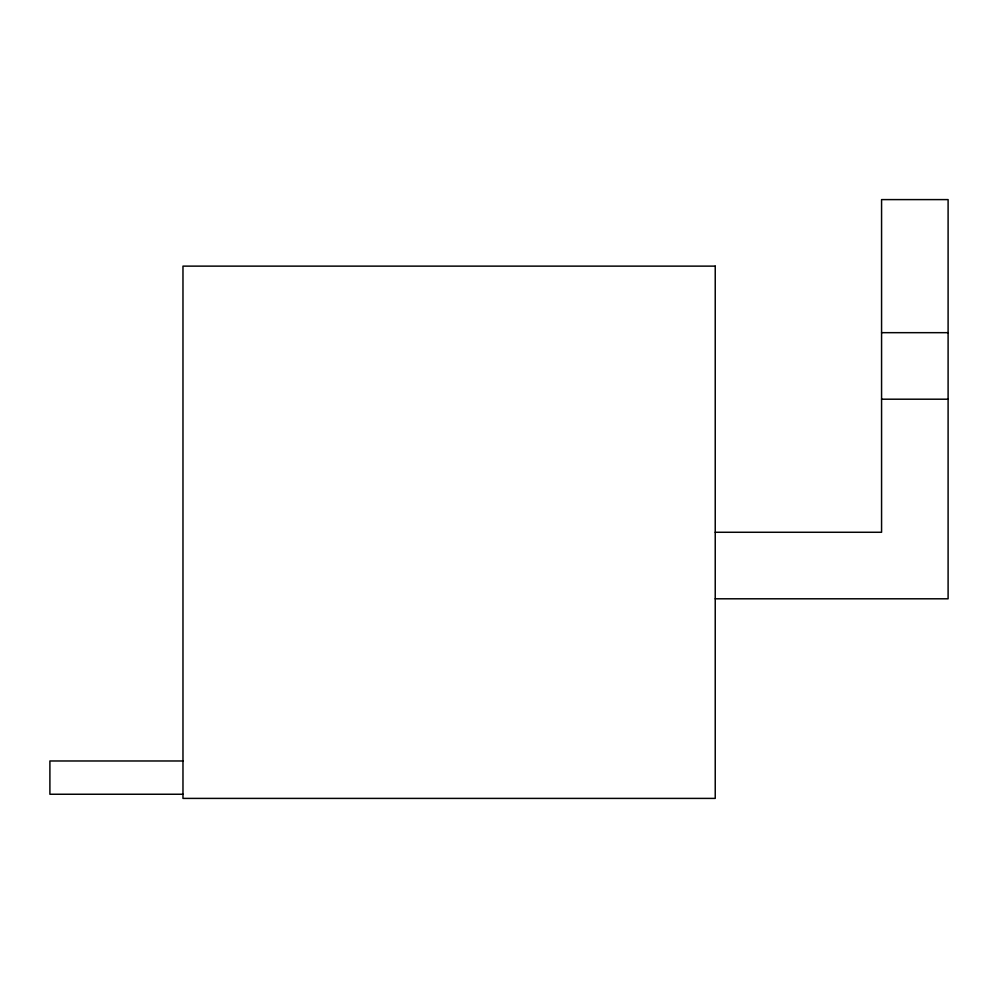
<?xml version="1.0" encoding="UTF-8"?>
<svg xmlns="http://www.w3.org/2000/svg" width="998" height="998" viewBox="0 0 998 998"><rect width="100%" height="100%" fill="white"/><g stroke="black" fill="none" stroke-linecap="round" stroke-linejoin="round"><path stroke-width="1.5" d="M881.571 332.671L948.1 332.671M881.571 399.2L948.1 399.2M715.229 532.271L881.571 532.271L881.571 199.6L948.1 199.6L948.1 598.8L715.229 598.8M182.971 760.975L49.9 760.975L49.9 794.246L182.971 794.246M715.229 266.129L182.971 266.129L182.971 798.4L715.229 798.4L715.229 266.129"/></g></svg>
